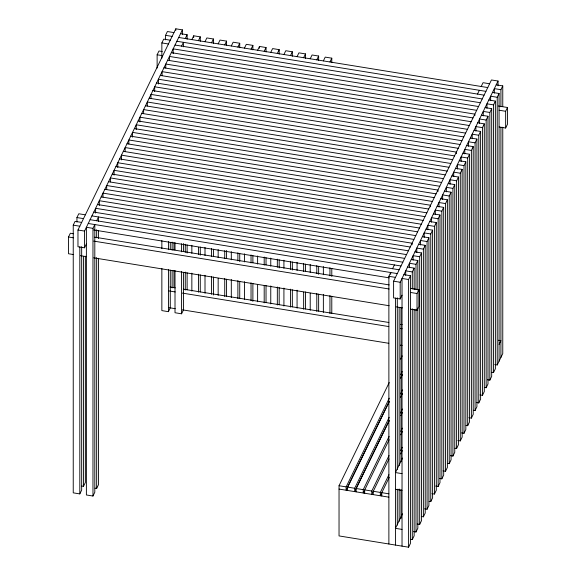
<?xml version="1.0" encoding="UTF-8"?>
<svg xmlns="http://www.w3.org/2000/svg" width="576" height="576" viewBox="0 0 576 576"><rect width="100%" height="100%" fill="white"/><g stroke="black" fill="none" stroke-linecap="round" stroke-linejoin="round"><path stroke-width="0.86" d="M81.662 246.672L81.662 490.104L79.812 493.906L73.238 492.84L73.238 225.151L75.082 221.357L81.662 222.422M76.932 222.048L76.932 217.562L78.775 213.761L85.349 214.826M161.856 58.19L161.856 42.919L163.706 39.125L170.28 40.19M165.55 39.816L165.55 35.33L167.4 31.529L173.974 32.594M73.44 254.549L68.508 253.75L68.508 237.024L70.351 233.222L73.642 233.755M157.126 68.083L157.126 54.785L158.976 50.99L162.259 51.523M86.386 244.015L84.542 247.81L77.969 246.744L77.969 230.018L175.817 28.8L182.398 29.866L182.398 34.646M84.542 247.81L84.542 231.084L182.398 29.866M92.966 228.348L94.81 224.554L94.81 492.235L92.966 496.037L86.386 494.971L86.386 227.282L92.966 228.348L92.966 496.037M96.66 220.759L98.503 216.958L98.503 221.45M181.584 46.116L183.434 42.322L183.434 46.814M185.278 38.527L187.121 34.726L180.547 33.66M191.851 39.593L193.702 35.791L200.275 36.857L200.275 41.35M198.432 40.658L200.275 36.857M205.006 41.724L206.849 37.93L213.43 38.995L213.43 43.481M211.579 42.79L213.43 38.995M218.16 43.855L220.003 40.061L226.577 41.126L226.577 45.612M224.734 44.921L226.577 41.126M231.307 45.986L233.158 42.192L239.731 43.258L239.731 47.75M237.881 47.052L239.731 43.258M244.462 48.118L246.305 44.323L252.886 45.389L252.886 49.882M251.035 49.183L252.886 45.389M257.609 50.249L259.459 46.454L266.033 47.52L266.033 52.013M264.19 51.314L266.033 47.52M270.763 52.38L272.606 48.586L279.187 49.651L279.187 54.144M277.337 53.446L279.187 49.651M283.918 54.511L285.761 50.717L292.334 51.782L292.334 56.275M290.491 55.577L292.334 51.782M81.864 486.043L83.506 486.31L85.349 482.515L85.349 256.147M161.856 268.387L161.856 310.608L168.437 311.674L170.28 307.872L170.28 270.144M297.065 56.642L298.915 52.848L305.489 53.914L305.489 58.406M303.646 57.715L305.489 53.914M95.011 488.174L96.66 488.441L98.503 484.646L98.503 258.278M175.01 270.518L175.01 312.739L181.584 313.805L183.434 310.003L183.434 272.275M310.219 58.781L312.062 54.979L318.643 56.045L318.643 60.538M316.793 59.846L318.643 56.045M323.366 60.912L325.217 57.11L331.79 58.176L331.79 62.669M329.947 61.978L331.79 58.176M388.879 544.003L388.879 276.314L390.722 272.52L390.722 274.32M392.566 268.726L394.416 264.931M477.497 94.082L479.34 90.288M481.19 86.494L483.034 82.692L489.614 83.765M402.026 295.178L400.183 298.973L393.602 297.907L393.602 281.182L491.458 79.963L498.031 81.029L498.031 85.81M400.183 298.973L400.183 282.247L498.031 81.029M389.225 382.522L339.034 485.734L339.034 535.925L408.6 547.2L408.6 279.518L410.45 275.717L403.877 274.651M412.294 288.986L412.294 271.922L414.144 268.128L407.563 267.062M415.987 289.483L415.987 264.326L417.838 260.532L411.257 259.466M417.218 524.023L419.681 524.419L419.681 256.738L421.524 252.943L414.95 251.87M421.733 516.564L423.374 516.83L423.374 249.142L425.218 245.347L418.644 244.282M424.598 508.838L427.068 509.234L427.068 241.553L428.911 237.751L422.338 236.686M429.113 501.372L430.762 501.638L430.762 233.957L432.605 230.162L426.031 229.097M431.986 493.646L434.448 494.05L434.448 226.361L436.298 222.566L429.725 221.501M435.679 486.058L438.142 486.454L438.142 218.772L439.992 214.978L433.411 213.912M439.373 478.462L441.835 478.865L441.835 211.176L443.686 207.382L437.105 206.316M443.066 470.873L445.529 471.269L445.529 203.587L447.372 199.786L440.798 198.72M447.581 463.414L449.222 463.68L449.222 195.991L451.066 192.197L444.492 191.131M450.446 455.681L452.916 456.084L452.916 188.402L454.759 184.601L448.186 183.535M454.961 448.222L456.61 448.488L456.61 180.806L458.453 177.012L451.879 175.946M457.834 440.496L460.296 440.899L460.296 173.21L462.146 169.416L455.573 168.35M461.527 432.907L463.99 433.303L463.99 165.622L465.84 161.82L459.259 160.754M466.042 425.448L467.683 425.714L467.683 158.026L469.534 154.231L462.953 153.166M468.907 417.722L471.377 418.118L471.377 150.437L473.22 146.635L466.646 145.57M473.422 410.256L475.07 410.522L475.07 142.841L476.914 139.046L470.34 137.981M476.294 402.53L478.764 402.934L478.764 135.245L480.607 131.45L474.034 130.385M479.988 394.942L482.458 395.338L482.458 127.656L484.301 123.862L477.727 122.789M484.502 387.482L486.144 387.749L486.144 120.06L487.994 116.266L481.414 115.2M487.375 379.757L489.838 380.153L489.838 112.471L491.688 108.67L485.107 107.604M491.89 372.29L493.531 372.564L493.531 104.875L495.374 101.081L488.801 100.015M494.755 364.565L497.225 364.968L497.225 97.279L499.068 93.485L492.494 92.419M500.918 106.754L500.918 89.69L502.762 85.896L496.188 84.83M410.45 309.182L417.024 310.248L417.024 293.515L418.874 289.721L410.522 288.367M499.068 126.943L505.649 128.016L505.649 111.283L507.492 107.489L498.254 105.991M417.024 310.248L418.874 306.446L418.874 289.721M505.649 128.016L507.492 124.214L507.492 107.489M400.594 359.136L402.163 355.91M389.268 401.53L346.133 490.226L346.133 486.886L389.268 398.189M400.637 374.803L402.206 371.578M347.58 490.464L347.58 487.116L389.146 401.645M400.514 378.259L402.48 374.227M401.033 377.345L402.206 374.926M389.189 420.66L354.679 491.616L354.679 488.268L389.189 417.312M400.558 393.926L402.523 389.894M356.126 491.846L356.126 488.506L389.066 420.768M400.442 397.39L402.401 393.358M401.342 395.662L402.523 393.242M389.11 439.783L363.233 492.998L363.233 489.658L389.11 436.435M400.486 413.05L402.444 409.018M400.752 415.706L402.444 412.366M389.03 458.906L371.779 494.388L371.779 491.04L389.03 455.558M400.795 431.374L402.365 428.148M400.673 434.83L402.365 431.489M389.225 477.338L380.326 495.77L380.326 492.422L388.951 474.689M400.716 450.497L402.286 447.271M400.594 453.953L402.286 450.619M402.516 458.05L395.453 472.572L402.026 473.638M402.516 513.814L395.453 528.336L402.026 529.402M499.068 344.441L500.918 340.646L498.449 340.243M408.6 547.2L410.45 543.406L410.45 275.717M410.652 539.338L412.294 539.604L414.144 535.81L414.144 309.449M413.525 531.612L415.987 532.015L417.838 528.221L417.838 308.138M419.681 524.419L421.524 520.625L421.524 252.943M423.374 516.83L425.218 513.029L425.218 245.347M427.068 509.234L428.911 505.44L428.911 237.751M430.762 501.638L432.605 497.844L432.605 230.162M434.448 494.05L436.298 490.255L436.298 222.566M438.142 486.454L439.992 482.659L439.992 214.978M441.835 478.865L443.686 475.063L443.686 207.382M445.529 471.269L447.372 467.474L447.372 199.786M449.222 463.68L451.066 459.878L451.066 192.197M452.916 456.084L454.759 452.29L454.759 184.601M456.61 448.488L458.453 444.694L458.453 177.012M460.296 440.899L462.146 437.098L462.146 169.416M463.99 433.303L465.84 429.509L465.84 161.82M467.683 425.714L469.534 421.913L469.534 154.231M471.377 418.118L473.22 414.324L473.22 146.635M475.07 410.522L476.914 406.728L476.914 139.046M478.764 402.934L480.607 399.139L480.607 131.45M482.458 395.338L484.301 391.543L484.301 123.862M486.144 387.749L487.994 383.947L487.994 116.266M489.838 380.153L491.688 376.358L491.688 108.67M493.531 372.564L495.374 368.762L495.374 101.081M497.225 364.968L502.762 353.578L502.762 127.217M165.55 35.33L172.123 36.396M178.704 37.462L487.764 87.559M500.918 89.69L494.338 88.625L494.338 93.118M176.854 41.256L485.921 91.354M161.856 42.919L168.437 43.985M175.01 45.05L484.07 95.148M497.225 97.279L490.651 96.214L490.651 100.706M482.227 98.95L173.16 48.852L173.16 53.626M171.317 52.646L480.377 102.744M493.531 104.875L486.958 103.81L486.958 108.302M478.534 106.538L169.474 56.441L169.474 60.422M157.126 54.785L162.058 55.584M499.068 110.218L505.649 111.283M167.623 60.235L476.69 110.34M489.838 112.471L483.264 111.406L483.264 115.891M163.93 67.831L472.997 117.929M486.144 120.06L479.57 118.994L479.57 123.487M471.146 121.723L162.086 71.626L162.086 75.614M160.236 75.427L469.303 125.525M482.458 127.656L475.877 126.59L475.877 131.083M467.453 129.319L158.393 79.222L158.393 84.002M156.55 83.016L465.61 133.114M478.764 135.245L472.183 134.179L472.183 138.672M463.766 136.915L154.699 86.81L154.699 91.591M152.856 90.612L461.916 140.71M475.07 142.841L468.497 141.775L468.497 146.268M460.073 144.504L151.006 94.406L151.006 98.388M149.162 98.201L458.222 148.298M471.377 150.437L464.803 149.371L464.803 153.857M145.469 105.797L454.529 155.894M467.683 158.026L461.11 156.96L461.11 161.453M452.686 159.689L143.626 109.591L143.626 113.573M141.775 113.386L450.842 163.49M463.99 165.622L457.416 164.556L457.416 169.049M448.992 167.285L139.932 117.187L139.932 121.968M138.082 120.982L447.149 171.079M460.296 173.21L453.722 172.145L453.722 176.638M445.298 174.881L136.238 124.776L136.238 129.557M134.388 128.578L443.455 178.675M456.61 180.806L450.029 179.741L450.029 184.234M441.612 182.47L132.545 132.372L132.545 137.153M130.702 136.166L439.762 186.264M452.916 188.402L446.335 187.33L446.335 191.822M127.008 143.762L436.068 193.86M449.222 195.991L442.649 194.926L442.649 199.418M434.225 197.654L125.158 147.557L125.158 151.538M123.314 151.351L432.374 201.456M445.529 203.587L438.955 202.522L438.955 207.007M119.621 158.947L428.688 209.045M441.835 211.176L435.262 210.11L435.262 214.603M426.838 212.839L117.778 162.742L117.778 167.522M115.927 166.543L424.994 216.641M438.142 218.772L431.568 217.706L431.568 222.199M423.144 220.435L114.084 170.338L114.084 175.118M112.234 174.132L421.301 224.23M434.448 226.361L427.874 225.295L427.874 229.788M419.45 228.031L110.39 177.926L110.39 181.915M108.547 181.728L417.607 231.826M430.762 233.957L424.181 232.891L424.181 237.384M415.764 235.62L106.697 185.522L106.697 189.504M104.854 189.317L413.914 239.422M427.068 241.553L420.487 240.487L420.487 244.973M101.16 196.913L410.22 247.01M423.374 249.142L416.801 248.076L416.801 252.569M408.377 250.805L99.31 200.707L99.31 205.488M97.466 204.509L406.526 254.606M419.681 256.738L413.107 255.672L413.107 260.165M404.683 258.401L95.623 208.303L95.623 213.084M93.773 212.098L402.84 262.195M415.987 264.326L409.414 263.261L409.414 267.754M91.93 215.892L400.99 265.997M76.932 217.562L83.506 218.628M90.079 219.694L399.146 269.791M412.294 271.922L405.72 270.857L405.72 275.35M88.236 223.488L397.296 273.586M73.238 225.151L79.812 226.217M388.879 276.314L395.453 277.38M408.6 279.518L402.026 278.453L402.026 546.134M93.564 229.932L389.304 277.87M77.969 230.018L84.542 231.084M393.602 281.182L400.183 282.247M94.673 237.168L389.232 284.911M68.508 237.024L73.44 237.823M93.715 241.106L389.16 289.001M410.45 292.45L417.024 293.515M80.41 255.679L86.616 256.687M93.715 257.839L389.16 305.726M396.252 306.878L402.466 307.886M169.985 286.999L175.298 287.863M183.276 289.152L388.879 322.481M400.399 324.353L402.17 324.641M169.02 290.938L175.226 291.946M182.311 293.098L388.807 326.57M400.327 328.435L402.098 328.723M169.02 307.67L175.226 308.678M182.311 309.823L388.807 343.296M400.327 345.168L402.098 345.449M395.453 489.298L402.026 490.363M339.034 485.734L346.133 486.886M347.58 487.116L354.679 488.268M356.126 488.506L363.233 489.658M371.779 491.04L364.68 489.888L364.68 493.236M380.326 492.422L373.226 491.278L373.226 494.618M388.879 493.812L381.773 492.66L381.773 496.008M339.034 489.074L388.879 497.16M502.762 85.896L502.762 106.553M500.918 127.418L500.918 357.372M499.068 93.485L499.068 361.174M474.84 115.726L474.84 114.134L165.78 64.037L165.78 68.018M456.379 153.691L456.379 152.1L147.312 102.002L147.312 105.984M437.918 191.657L437.918 190.066L128.851 139.968L128.851 143.95M430.531 206.842L430.531 205.25L121.471 155.153L121.471 159.934M417.838 260.532L417.838 290.174M415.987 309.24L415.987 532.015M414.144 268.128L414.144 289.685M412.294 308.75L412.294 539.604M412.07 244.807L412.07 243.216L103.003 193.118L103.003 197.1M400.99 307.318L400.99 461.815M400.99 489.665L400.99 518.407M399.146 307.519L399.146 465.617M399.146 488.966L399.146 521.309M397.296 297.842L397.296 469.411M397.296 489.175L397.296 525.103M395.453 298.044L395.453 545.069M331.79 268.373L331.79 276.458M331.79 296.222L331.79 313.286M329.947 267.682L329.947 275.767M329.947 295.524L329.947 313.488M323.366 266.616L323.366 274.694M323.366 294.458L323.366 312.422M318.643 266.242L318.643 274.327M318.643 294.091L318.643 311.155M316.793 265.55L316.793 273.629M316.793 293.393L316.793 311.357M310.219 264.485L310.219 272.563M310.219 293.227L310.219 310.291M305.489 264.11L305.489 271.296M305.489 291.96L305.489 309.024M303.646 263.419L303.646 271.498M303.646 292.162L303.646 309.226M297.065 262.346L297.065 270.432M297.065 290.196L297.065 308.16M292.334 261.979L292.334 270.065M292.334 289.822L292.334 306.893M290.491 261.281L290.491 269.366M290.491 289.13L290.491 307.094M283.918 260.215L283.918 268.301M283.918 288.065L283.918 306.029M279.187 259.848L279.187 267.934M279.187 287.69L279.187 304.762M277.337 259.15L277.337 267.235M277.337 286.999L277.337 304.963M270.763 258.084L270.763 266.17M270.763 285.934L270.763 303.898M266.033 257.717L266.033 264.902M266.033 285.559L266.033 302.63M264.19 257.018L264.19 265.104M264.19 285.768L264.19 302.832M259.459 46.454L259.459 48.247M257.609 255.953L257.609 264.038M257.609 284.702L257.609 301.766M252.886 255.586L252.886 262.771M252.886 283.428L252.886 301.392M251.035 254.887L251.035 262.973M251.035 282.737L251.035 300.701M244.462 253.822L244.462 261.907M244.462 281.671L244.462 299.635M239.731 253.454L239.731 261.533M239.731 281.297L239.731 298.368M237.881 252.756L237.881 260.842M237.881 280.606L237.881 298.57M231.307 251.69L231.307 259.776M231.307 279.54L231.307 297.504M226.577 250.423L226.577 258.509M226.577 279.166L226.577 296.23M224.734 250.625L224.734 258.71M224.734 278.474L224.734 296.438M218.16 249.559L218.16 257.645M218.16 278.302L218.16 295.373M213.43 249.185L213.43 256.37M213.43 277.034L213.43 294.998M211.579 248.494L211.579 256.579M211.579 276.336L211.579 294.307M205.006 247.428L205.006 255.514M205.006 275.27L205.006 293.242M200.275 247.054L200.275 255.139M200.275 274.903L200.275 291.967M198.432 247.262L198.432 254.448M198.432 274.205L198.432 292.176M193.702 35.791L193.702 37.591M191.851 245.297L191.851 253.382M191.851 273.139L191.851 291.103M187.121 34.726L187.121 39.218M187.121 244.922L187.121 253.008M187.121 272.772L187.121 289.836M185.278 244.231L185.278 252.317M185.278 272.074L185.278 290.038M183.434 243.533L183.434 251.618M181.584 243.734L181.584 251.82M181.584 271.584L181.584 313.805M175.817 28.8L175.817 30.391M175.01 242.669L175.01 249.854M173.974 242.791L173.974 249.977M173.974 270.641L173.974 287.705M172.123 242.1L172.123 250.178M172.123 270.842L172.123 287.906M170.28 242.302L170.28 249.487M168.437 241.603L168.437 249.689M168.437 269.453L168.437 311.674M161.856 240.538L161.856 248.623M98.503 230.436L98.503 238.522M96.66 229.738L96.66 237.823M96.66 257.587L96.66 488.441M83.506 256.356L83.506 486.31M79.812 246.881L79.812 493.906"/></g></svg>
